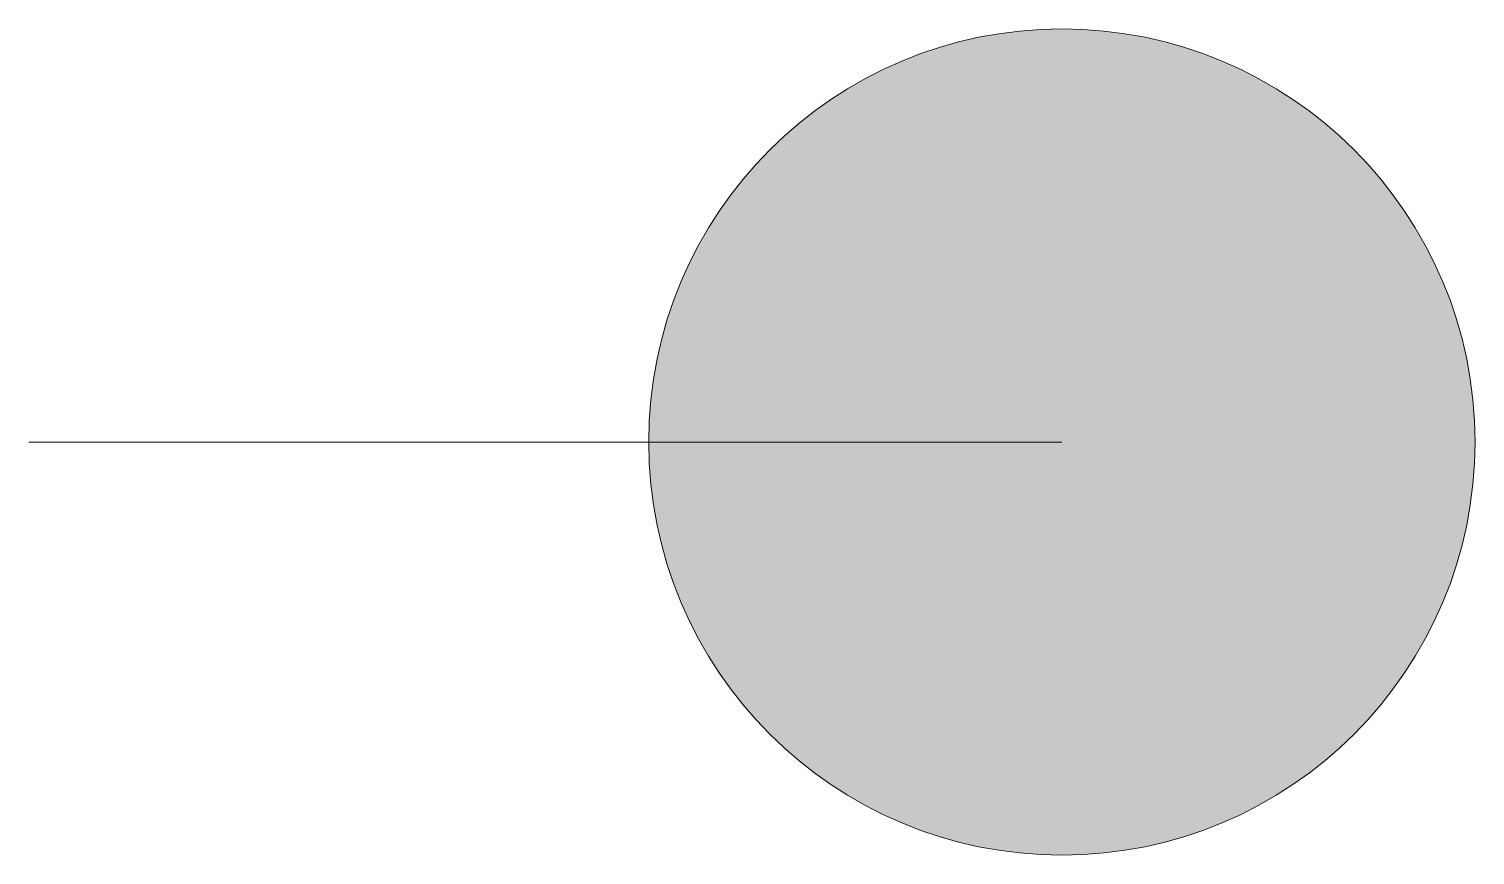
# Model space of a CAD drawing. Extents: x -1 to 0.4, y -0.4 to 0.4.
import ezdxf

# ---------------------------------------------------------------- set-up
doc = ezdxf.new("R2010")
doc.units = 0
doc.header["$LTSCALE"] = 25
doc.header["$MEASUREMENT"] = 0
doc.layers.get('0').update_dxf_attribs({"linetype": 'CONTINUOUS'})

msp = doc.modelspace()

# ---------------------------------------------------------------- hatches: boundary and pattern name
at = {"lineweight": 18}
for points in [[(0, 0), (0.4, 0, 1), (-0.4, 0)], [(0.4, 0), (0, 0), (-0.4, 0, 1)]]:
    msp.add_hatch(color=0, dxfattribs=at).paths.add_polyline_path(points)

# ---------------------------------------------------------------- linework, layer by layer
at = {"color": 0, "lineweight": 18}
msp.add_line((0, 0), (-1, 0), dxfattribs=at)
msp.add_circle((0, 0), 0.4, dxfattribs=at)

doc.saveas('drawing.dxf')
